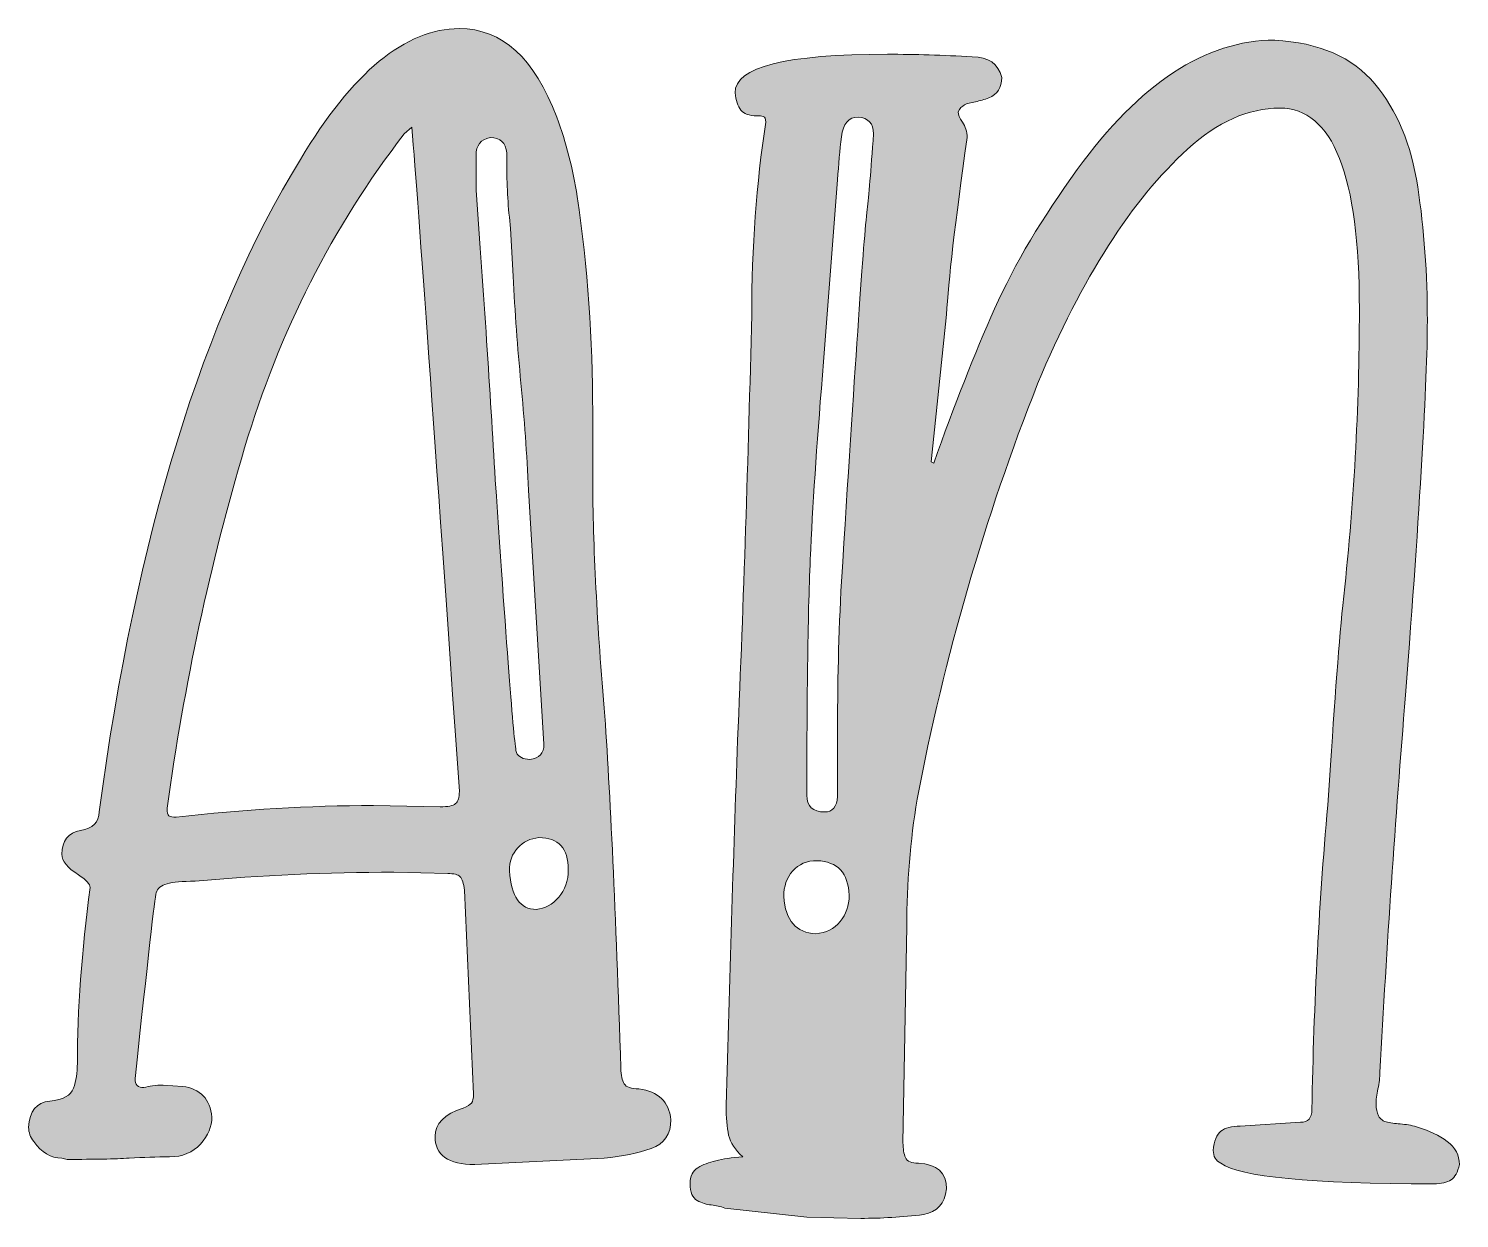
# Model space of a CAD drawing. Header units: inches. Extents: x 0.15 to 5.85, y 0.49 to 5.49.
# Drawn here: x 2.313 to 3.253, y 4.653 to 5.434 of the extents above; entities that cross this region are included whole.
import ezdxf

# ---------------------------------------------------------------- set-up
doc = ezdxf.new("R2010")
doc.units = ezdxf.units.IN
doc.header["$MEASUREMENT"] = 0
doc.layers.add('Layer 1', color=7, linetype='Continuous')

# ---------------------------------------------------------------- blocks, each defined once
blk = doc.blocks.new('block 3')
at = {"layer": 'Layer 1', "true_color": 0x231f20}
h = blk.add_hatch(color=250, dxfattribs=at)
h.dxf.hatch_style = 2
edge = h.paths.add_edge_path()
edge.add_spline(control_points=[(2.58037, 4.70676), (2.58037, 4.71517), (2.58653, 4.72134), (2.59891, 4.72528), (2.60171, 4.72639), (2.60352, 4.72751), (2.60437, 4.72865), (2.60523, 4.72977), (2.60562, 4.73173), (2.60562, 4.73454), (2.60562, 4.73454), (2.59973, 4.86845), (2.59973, 4.86845), (2.59917, 4.87293), (2.59818, 4.87587), (2.5968, 4.87729), (2.59539, 4.87867), (2.59272, 4.8794), (2.5888, 4.8794), (2.5888, 4.8794), (2.55341, 4.88024), (2.55341, 4.88024), (2.50963, 4.88024), (2.4661, 4.87826), (2.42288, 4.87434), (2.41448, 4.87434), (2.40829, 4.87377), (2.40438, 4.87265), (2.40043, 4.87153), (2.39806, 4.86955), (2.3972, 4.86675), (2.39638, 4.86394), (2.39174, 4.82325), (2.38331, 4.74465), (2.38331, 4.74072), (2.38528, 4.73876), (2.3892, 4.73876), (2.39259, 4.73988), (2.39677, 4.74044), (2.40184, 4.74044), (2.40184, 4.74044), (2.41448, 4.7396), (2.41448, 4.7396), (2.42627, 4.73792), (2.43272, 4.73117), (2.43384, 4.71938), (2.43384, 4.71321), (2.43131, 4.70732), (2.42627, 4.7017), (2.4212, 4.69609), (2.41448, 4.69328), (2.40606, 4.69328), (2.39763, 4.69328), (2.38877, 4.693), (2.37952, 4.69244), (2.37027, 4.69188), (2.35664, 4.6916), (2.33867, 4.6916), (2.33867, 4.6916), (2.33531, 4.69244), (2.33531, 4.69244), (2.328, 4.69244), (2.32184, 4.69609), (2.31677, 4.70338), (2.31454, 4.7062), (2.31342, 4.70928), (2.31342, 4.71265), (2.31398, 4.7233), (2.31858, 4.72908), (2.32731, 4.72992), (2.336, 4.73076), (2.3412, 4.73356), (2.34288, 4.73833), (2.34456, 4.7431), (2.34542, 4.74857), (2.34542, 4.75476), (2.34542, 4.78955), (2.34821, 4.82802), (2.35384, 4.87013), (2.35384, 4.87237), (2.35131, 4.87518), (2.34627, 4.87854), (2.33896, 4.88303), (2.33531, 4.88753), (2.33531, 4.89202), (2.33531, 4.90099), (2.33939, 4.90619), (2.34752, 4.90759), (2.35565, 4.90899), (2.35974, 4.91307), (2.35974, 4.91981), (2.38387, 5.10115), (2.42795, 5.24403), (2.49195, 5.34846), (2.52619, 5.40572), (2.56102, 5.43435), (2.59637, 5.43435), (2.62442, 5.43435), (2.64576, 5.41499), (2.66037, 5.37624), (2.66653, 5.3594), (2.67104, 5.34199), (2.67384, 5.32403), (2.68059, 5.27743), (2.68394, 5.23027), (2.68394, 5.18255), (2.68394, 5.18255), (2.68394, 5.14298), (2.68394, 5.14298), (2.68394, 5.09918), (2.68648, 5.04752), (2.69152, 4.98802), (2.69547, 4.93299), (2.69912, 4.85413), (2.70248, 4.75138), (2.70248, 4.74689), (2.70317, 4.74351), (2.70459, 4.74128), (2.70597, 4.73904), (2.70923, 4.73792), (2.71426, 4.73792), (2.72717, 4.73622), (2.73418, 4.72949), (2.73533, 4.7177), (2.73533, 4.70816), (2.73096, 4.70185), (2.72226, 4.69876), (2.71357, 4.69568), (2.70333, 4.69357), (2.69152, 4.69244), (2.69152, 4.69244), (2.60648, 4.68822), (2.60648, 4.68822), (2.58907, 4.68822), (2.58037, 4.69441), (2.58037, 4.70676)], knot_values=[0, 0, 0, 0, 1, 1, 1, 2, 2, 2, 3, 3, 3, 4, 4, 4, 5, 5, 5, 6, 6, 6, 7, 7, 7, 8, 8, 8, 9, 9, 9, 10, 10, 10, 11, 11, 11, 12, 12, 12, 13, 13, 13, 14, 14, 14, 15, 15, 15, 16, 16, 16, 17, 17, 17, 18, 18, 18, 19, 19, 19, 20, 20, 20, 21, 21, 21, 22, 22, 22, 23, 23, 23, 24, 24, 24, 25, 25, 25, 26, 26, 26, 27, 27, 27, 28, 28, 28, 29, 29, 29, 30, 30, 30, 31, 31, 31, 32, 32, 32, 33, 33, 33, 34, 34, 34, 35, 35, 35, 36, 36, 36, 37, 37, 37, 38, 38, 38, 39, 39, 39, 40, 40, 40, 41, 41, 41, 42, 42, 42, 43, 43, 43, 44, 44, 44, 45, 45, 45, 45], degree=3, periodic=1)
edge = h.paths.add_edge_path()
edge.add_spline(control_points=[(2.53995, 4.92402), (2.53995, 4.92402), (2.58373, 4.92318), (2.58373, 4.92318), (2.5888, 4.92318), (2.59216, 4.92387), (2.59384, 4.92529), (2.59552, 4.92669), (2.59637, 4.92935), (2.59637, 4.93329), (2.58008, 5.16795), (2.56971, 5.31336), (2.5652, 5.36951), (2.5652, 5.36951), (2.56016, 5.3653), (2.56016, 5.3653), (2.51298, 5.3041), (2.47805, 5.23532), (2.45531, 5.15898), (2.43259, 5.08262), (2.4156, 5.00374), (2.40438, 4.92234), (2.40438, 4.91953), (2.40477, 4.91783), (2.40563, 4.91729), (2.40648, 4.91671), (2.408, 4.91645), (2.41027, 4.91645), (2.45461, 4.9215), (2.49784, 4.92402), (2.53995, 4.92402)], knot_values=[0, 0, 0, 0, 1, 1, 1, 2, 2, 2, 3, 3, 3, 4, 4, 4, 5, 5, 5, 6, 6, 6, 7, 7, 7, 8, 8, 8, 9, 9, 9, 10, 10, 10, 10], degree=3, periodic=1)
edge = h.paths.add_edge_path()
edge.add_spline(control_points=[(2.65194, 4.96445), (2.65194, 4.96445), (2.64184, 5.13119), (2.64184, 5.13119), (2.64072, 5.15477), (2.63904, 5.17821), (2.6368, 5.2015), (2.63453, 5.22479), (2.63285, 5.24825), (2.63173, 5.27182), (2.63173, 5.27182), (2.63005, 5.30298), (2.63005, 5.30298), (2.62837, 5.31646), (2.62752, 5.32992), (2.62752, 5.3434), (2.62752, 5.3434), (2.62752, 5.35267), (2.62752, 5.35267), (2.62696, 5.3594), (2.6233, 5.36278), (2.61659, 5.36278), (2.6104, 5.36164), (2.6073, 5.35772), (2.6073, 5.35098), (2.6073, 5.35098), (2.6073, 5.32824), (2.6073, 5.32824), (2.61237, 5.25973), (2.61659, 5.19631), (2.61995, 5.13793), (2.62781, 5.02171), (2.63242, 4.96204), (2.63384, 4.95897), (2.63525, 4.95587), (2.63818, 4.95434), (2.64269, 4.95434), (2.64885, 4.95488), (2.65194, 4.95826), (2.65194, 4.96445)], knot_values=[0, 0, 0, 0, 1, 1, 1, 2, 2, 2, 3, 3, 3, 4, 4, 4, 5, 5, 5, 6, 6, 6, 7, 7, 7, 8, 8, 8, 9, 9, 9, 10, 10, 10, 11, 11, 11, 12, 12, 12, 13, 13, 13, 13], degree=3, periodic=1)
edge = h.paths.add_edge_path()
edge.add_spline(control_points=[(2.66162, 4.86381), (2.66584, 4.86858), (2.66794, 4.87461), (2.66794, 4.88191), (2.66794, 4.89594), (2.66149, 4.90297), (2.64859, 4.90297), (2.64296, 4.90241), (2.63835, 4.90015), (2.63469, 4.89624), (2.63104, 4.8923), (2.62923, 4.88725), (2.62923, 4.88108), (2.63035, 4.86424), (2.63624, 4.85581), (2.64691, 4.85581), (2.6525, 4.85637), (2.65741, 4.85903), (2.66162, 4.86381)], knot_values=[0, 0, 0, 0, 1, 1, 1, 2, 2, 2, 3, 3, 3, 4, 4, 4, 5, 5, 5, 6, 6, 6, 6], degree=3, periodic=1)
h = blk.add_hatch(color=250, dxfattribs=at)
h.dxf.hatch_style = 2
edge = h.paths.add_edge_path()
edge.add_spline(control_points=[(2.82462, 4.6537), (2.82462, 4.6537), (2.77072, 4.6596), (2.77072, 4.6596), (2.76789, 4.66073), (2.76496, 4.66142), (2.76187, 4.6617), (2.75877, 4.66198), (2.75568, 4.66296), (2.75262, 4.66465), (2.74952, 4.66633), (2.74798, 4.66998), (2.74798, 4.6756), (2.74798, 4.68065), (2.74965, 4.68416), (2.75301, 4.68612), (2.7564, 4.68809), (2.76032, 4.68964), (2.76483, 4.69076), (2.76931, 4.69188), (2.7752, 4.69273), (2.78251, 4.69328), (2.77744, 4.69779), (2.77435, 4.70254), (2.77323, 4.7076), (2.77211, 4.71265), (2.77155, 4.7191), (2.77155, 4.72697), (2.77379, 4.80837), (2.77632, 4.88837), (2.77912, 4.96697), (2.78307, 5.05847), (2.78613, 5.15167), (2.7884, 5.24655), (2.7884, 5.29035), (2.79146, 5.33246), (2.79765, 5.37289), (2.79765, 5.37511), (2.79709, 5.37637), (2.79597, 5.37667), (2.79486, 5.37695), (2.79344, 5.37708), (2.79176, 5.37708), (2.78672, 5.37708), (2.7832, 5.37835), (2.78123, 5.38089), (2.77925, 5.3834), (2.778, 5.38719), (2.77744, 5.39224), (2.77744, 5.40908), (2.81086, 5.41751), (2.87765, 5.41751), (2.89563, 5.41751), (2.91416, 5.41695), (2.93326, 5.41583), (2.94389, 5.41583), (2.95038, 5.41132), (2.95261, 5.40235), (2.95261, 5.39562), (2.94978, 5.39111), (2.94419, 5.38888), (2.94139, 5.38775), (2.93843, 5.38691), (2.93536, 5.38635), (2.93227, 5.38579), (2.92987, 5.38508), (2.92819, 5.38424), (2.92651, 5.3834), (2.92509, 5.38186), (2.92397, 5.37962), (2.92397, 5.37792), (2.92496, 5.37568), (2.92694, 5.37289), (2.92888, 5.37005), (2.92987, 5.3667), (2.92987, 5.36278), (2.922, 5.30663), (2.91752, 5.26788), (2.9164, 5.24655), (2.9164, 5.24655), (2.90629, 5.14971), (2.90629, 5.14971), (2.90629, 5.14971), (2.90797, 5.14887), (2.90797, 5.14887), (2.92147, 5.18704), (2.93477, 5.22087), (2.94797, 5.25035), (2.96117, 5.27982), (2.97928, 5.31027), (3.00229, 5.34173), (3.04328, 5.39842), (3.0865, 5.42678), (3.132, 5.42678), (3.16117, 5.42508), (3.18306, 5.41553), (3.19768, 5.39814), (3.21226, 5.38074), (3.22168, 5.35814), (3.22589, 5.33035), (3.23011, 5.30257), (3.23221, 5.27322), (3.23221, 5.24235), (3.23221, 5.20304), (3.22741, 5.12109), (3.21789, 4.99645), (3.21114, 4.91447), (3.20551, 4.83194), (3.20104, 4.74886), (3.20104, 4.74549), (3.20061, 4.74183), (3.19979, 4.73792), (3.19893, 4.73398), (3.1985, 4.73061), (3.1985, 4.72781), (3.1985, 4.725), (3.19906, 4.72246), (3.20021, 4.72022), (3.2013, 4.71798), (3.20328, 4.71658), (3.20611, 4.71602), (3.20891, 4.71546), (3.21213, 4.71504), (3.21579, 4.71476), (3.21941, 4.71448), (3.22293, 4.71379), (3.22632, 4.71265), (3.2336, 4.71041), (3.23992, 4.70732), (3.24525, 4.70338), (3.25058, 4.69947), (3.25325, 4.69441), (3.25325, 4.68822), (3.25213, 4.68317), (3.25032, 4.67981), (3.24779, 4.67812), (3.24525, 4.67644), (3.24146, 4.6756), (3.2364, 4.6756), (3.15557, 4.6756), (3.10896, 4.68009), (3.09661, 4.68906), (3.09325, 4.69076), (3.09157, 4.69357), (3.09157, 4.69749), (3.0921, 4.70368), (3.09381, 4.70789), (3.09661, 4.71012), (3.09941, 4.71237), (3.10362, 4.71349), (3.10925, 4.71349), (3.10925, 4.71349), (3.14882, 4.71602), (3.14882, 4.71602), (3.15389, 4.71602), (3.1564, 4.71882), (3.1564, 4.72444), (3.15752, 4.79349), (3.16117, 4.86226), (3.16736, 4.93075), (3.17072, 4.9852), (3.17381, 5.02677), (3.17661, 5.05539), (3.18392, 5.12051), (3.18757, 5.18537), (3.18757, 5.24992), (3.18757, 5.33805), (3.17016, 5.38214), (3.13536, 5.38214), (3.11459, 5.38214), (3.09437, 5.37315), (3.07472, 5.35519), (3.03821, 5.32205), (3.00539, 5.2707), (2.97619, 5.20109), (2.94139, 5.11294), (2.91499, 5.02198), (2.89704, 4.92823), (2.89253, 4.90071), (2.89029, 4.87293), (2.89029, 4.84486), (2.89029, 4.84486), (2.88776, 4.70254), (2.88776, 4.70254), (2.88776, 4.69863), (2.88832, 4.69538), (2.88944, 4.69286), (2.89056, 4.69033), (2.89339, 4.68906), (2.89787, 4.68906), (2.91021, 4.68852), (2.9164, 4.68289), (2.9164, 4.67222), (2.91528, 4.66269), (2.91021, 4.65706), (2.90126, 4.65538), (2.8872, 4.6537), (2.87344, 4.65287), (2.85997, 4.65287), (2.85997, 4.65287), (2.82462, 4.6537), (2.82462, 4.6537)], knot_values=[0, 0, 0, 0, 1, 1, 1, 2, 2, 2, 3, 3, 3, 4, 4, 4, 5, 5, 5, 6, 6, 6, 7, 7, 7, 8, 8, 8, 9, 9, 9, 10, 10, 10, 11, 11, 11, 12, 12, 12, 13, 13, 13, 14, 14, 14, 15, 15, 15, 16, 16, 16, 17, 17, 17, 18, 18, 18, 19, 19, 19, 20, 20, 20, 21, 21, 21, 22, 22, 22, 23, 23, 23, 24, 24, 24, 25, 25, 25, 26, 26, 26, 27, 27, 27, 28, 28, 28, 29, 29, 29, 30, 30, 30, 31, 31, 31, 32, 32, 32, 33, 33, 33, 34, 34, 34, 35, 35, 35, 36, 36, 36, 37, 37, 37, 38, 38, 38, 39, 39, 39, 40, 40, 40, 41, 41, 41, 42, 42, 42, 43, 43, 43, 44, 44, 44, 45, 45, 45, 46, 46, 46, 47, 47, 47, 48, 48, 48, 49, 49, 49, 50, 50, 50, 51, 51, 51, 52, 52, 52, 53, 53, 53, 54, 54, 54, 55, 55, 55, 56, 56, 56, 57, 57, 57, 58, 58, 58, 59, 59, 59, 60, 60, 60, 61, 61, 61, 62, 62, 62, 63, 63, 63, 64, 64, 64, 65, 65, 65, 66, 66, 66, 67, 67, 67, 67], degree=3, periodic=1)
edge = h.paths.add_edge_path()
edge.add_spline(control_points=[(2.84651, 4.84781), (2.85043, 4.85257), (2.8524, 4.85834), (2.8524, 4.86508), (2.85184, 4.87966), (2.84483, 4.88725), (2.83133, 4.88781), (2.82462, 4.88781), (2.81928, 4.88557), (2.81533, 4.88108), (2.81142, 4.87658), (2.80944, 4.87097), (2.80944, 4.86424), (2.81056, 4.8485), (2.81757, 4.84037), (2.83051, 4.83981), (2.83723, 4.84037), (2.84256, 4.84303), (2.84651, 4.84781)], knot_values=[0, 0, 0, 0, 1, 1, 1, 2, 2, 2, 3, 3, 3, 4, 4, 4, 5, 5, 5, 6, 6, 6, 6], degree=3, periodic=1)
edge = h.paths.add_edge_path()
edge.add_spline(control_points=[(2.84483, 4.92991), (2.84483, 4.92991), (2.84483, 4.98129), (2.84483, 4.98129), (2.84483, 5.01553), (2.84595, 5.04978), (2.84819, 5.08403), (2.85662, 5.21876), (2.86195, 5.29595), (2.86419, 5.31562), (2.86531, 5.32403), (2.86672, 5.34059), (2.8684, 5.3653), (2.8684, 5.37203), (2.86504, 5.37568), (2.85829, 5.37624), (2.85211, 5.37624), (2.84845, 5.3719), (2.84733, 5.36319), (2.84621, 5.35448), (2.84539, 5.34508), (2.84483, 5.33498), (2.84483, 5.33498), (2.83555, 5.21541), (2.83555, 5.21541), (2.83163, 5.16825), (2.82883, 5.12726), (2.82715, 5.09245), (2.82544, 5.05763), (2.82462, 5.00374), (2.82462, 4.93075), (2.82462, 4.92346), (2.82853, 4.91981), (2.8364, 4.91981), (2.84144, 4.91981), (2.84427, 4.92318), (2.84483, 4.92991)], knot_values=[0, 0, 0, 0, 1, 1, 1, 2, 2, 2, 3, 3, 3, 4, 4, 4, 5, 5, 5, 6, 6, 6, 7, 7, 7, 8, 8, 8, 9, 9, 9, 10, 10, 10, 11, 11, 11, 12, 12, 12, 12], degree=3, periodic=1)
at = {"layer": 'Layer 1', "lineweight": 0}
for points, knots in [([(2.58037, 4.70676), (2.58037, 4.71517), (2.58653, 4.72134), (2.59891, 4.72528), (2.60171, 4.72639), (2.60352, 4.72751), (2.60437, 4.72865), (2.60523, 4.72977), (2.60562, 4.73173), (2.60562, 4.73454), (2.60562, 4.73454), (2.59973, 4.86845), (2.59973, 4.86845), (2.59917, 4.87293), (2.59818, 4.87587), (2.5968, 4.87729), (2.59539, 4.87867), (2.59272, 4.8794), (2.5888, 4.8794), (2.5888, 4.8794), (2.55341, 4.88024), (2.55341, 4.88024), (2.50963, 4.88024), (2.4661, 4.87826), (2.42288, 4.87434), (2.41448, 4.87434), (2.40829, 4.87377), (2.40438, 4.87265), (2.40043, 4.87153), (2.39806, 4.86955), (2.3972, 4.86675), (2.39638, 4.86394), (2.39174, 4.82325), (2.38331, 4.74465), (2.38331, 4.74072), (2.38528, 4.73876), (2.3892, 4.73876), (2.39259, 4.73988), (2.39677, 4.74044), (2.40184, 4.74044), (2.40184, 4.74044), (2.41448, 4.7396), (2.41448, 4.7396), (2.42627, 4.73792), (2.43272, 4.73117), (2.43384, 4.71938), (2.43384, 4.71321), (2.43131, 4.70732), (2.42627, 4.7017), (2.4212, 4.69609), (2.41448, 4.69328), (2.40606, 4.69328), (2.39763, 4.69328), (2.38877, 4.693), (2.37952, 4.69244), (2.37027, 4.69188), (2.35664, 4.6916), (2.33867, 4.6916), (2.33867, 4.6916), (2.33531, 4.69244), (2.33531, 4.69244), (2.328, 4.69244), (2.32184, 4.69609), (2.31677, 4.70338), (2.31454, 4.7062), (2.31342, 4.70928), (2.31342, 4.71265), (2.31398, 4.7233), (2.31858, 4.72908), (2.32731, 4.72992), (2.336, 4.73076), (2.3412, 4.73356), (2.34288, 4.73833), (2.34456, 4.7431), (2.34542, 4.74857), (2.34542, 4.75476), (2.34542, 4.78955), (2.34821, 4.82802), (2.35384, 4.87013), (2.35384, 4.87237), (2.35131, 4.87518), (2.34627, 4.87854), (2.33896, 4.88303), (2.33531, 4.88753), (2.33531, 4.89202), (2.33531, 4.90099), (2.33939, 4.90619), (2.34752, 4.90759), (2.35565, 4.90899), (2.35974, 4.91307), (2.35974, 4.91981), (2.38387, 5.10115), (2.42795, 5.24403), (2.49195, 5.34846), (2.52619, 5.40572), (2.56102, 5.43435), (2.59637, 5.43435), (2.62442, 5.43435), (2.64576, 5.41499), (2.66037, 5.37624), (2.66653, 5.3594), (2.67104, 5.34199), (2.67384, 5.32403), (2.68059, 5.27743), (2.68394, 5.23027), (2.68394, 5.18255), (2.68394, 5.18255), (2.68394, 5.14298), (2.68394, 5.14298), (2.68394, 5.09918), (2.68648, 5.04752), (2.69152, 4.98802), (2.69547, 4.93299), (2.69912, 4.85413), (2.70248, 4.75138), (2.70248, 4.74689), (2.70317, 4.74351), (2.70459, 4.74128), (2.70597, 4.73904), (2.70923, 4.73792), (2.71426, 4.73792), (2.72717, 4.73622), (2.73418, 4.72949), (2.73533, 4.7177), (2.73533, 4.70816), (2.73096, 4.70185), (2.72226, 4.69876), (2.71357, 4.69568), (2.70333, 4.69357), (2.69152, 4.69244), (2.69152, 4.69244), (2.60648, 4.68822), (2.60648, 4.68822), (2.58907, 4.68822), (2.58037, 4.69441), (2.58037, 4.70676)], [0, 0, 0, 0, 1, 1, 1, 2, 2, 2, 3, 3, 3, 4, 4, 4, 5, 5, 5, 6, 6, 6, 7, 7, 7, 8, 8, 8, 9, 9, 9, 10, 10, 10, 11, 11, 11, 12, 12, 12, 13, 13, 13, 14, 14, 14, 15, 15, 15, 16, 16, 16, 17, 17, 17, 18, 18, 18, 19, 19, 19, 20, 20, 20, 21, 21, 21, 22, 22, 22, 23, 23, 23, 24, 24, 24, 25, 25, 25, 26, 26, 26, 27, 27, 27, 28, 28, 28, 29, 29, 29, 30, 30, 30, 31, 31, 31, 32, 32, 32, 33, 33, 33, 34, 34, 34, 35, 35, 35, 36, 36, 36, 37, 37, 37, 38, 38, 38, 39, 39, 39, 40, 40, 40, 41, 41, 41, 42, 42, 42, 43, 43, 43, 44, 44, 44, 45, 45, 45, 45]), ([(2.82462, 4.6537), (2.82462, 4.6537), (2.77072, 4.6596), (2.77072, 4.6596), (2.76789, 4.66073), (2.76496, 4.66142), (2.76187, 4.6617), (2.75877, 4.66198), (2.75568, 4.66296), (2.75262, 4.66465), (2.74952, 4.66633), (2.74798, 4.66998), (2.74798, 4.6756), (2.74798, 4.68065), (2.74965, 4.68416), (2.75301, 4.68612), (2.7564, 4.68809), (2.76032, 4.68964), (2.76483, 4.69076), (2.76931, 4.69188), (2.7752, 4.69273), (2.78251, 4.69328), (2.77744, 4.69779), (2.77435, 4.70254), (2.77323, 4.7076), (2.77211, 4.71265), (2.77155, 4.7191), (2.77155, 4.72697), (2.77379, 4.80837), (2.77632, 4.88837), (2.77912, 4.96697), (2.78307, 5.05847), (2.78613, 5.15167), (2.7884, 5.24655), (2.7884, 5.29035), (2.79146, 5.33246), (2.79765, 5.37289), (2.79765, 5.37511), (2.79709, 5.37637), (2.79597, 5.37667), (2.79486, 5.37695), (2.79344, 5.37708), (2.79176, 5.37708), (2.78672, 5.37708), (2.7832, 5.37835), (2.78123, 5.38089), (2.77925, 5.3834), (2.778, 5.38719), (2.77744, 5.39224), (2.77744, 5.40908), (2.81086, 5.41751), (2.87765, 5.41751), (2.89563, 5.41751), (2.91416, 5.41695), (2.93326, 5.41583), (2.94389, 5.41583), (2.95038, 5.41132), (2.95261, 5.40235), (2.95261, 5.39562), (2.94978, 5.39111), (2.94419, 5.38888), (2.94139, 5.38775), (2.93843, 5.38691), (2.93536, 5.38635), (2.93227, 5.38579), (2.92987, 5.38508), (2.92819, 5.38424), (2.92651, 5.3834), (2.92509, 5.38186), (2.92397, 5.37962), (2.92397, 5.37792), (2.92496, 5.37568), (2.92694, 5.37289), (2.92888, 5.37005), (2.92987, 5.3667), (2.92987, 5.36278), (2.922, 5.30663), (2.91752, 5.26788), (2.9164, 5.24655), (2.9164, 5.24655), (2.90629, 5.14971), (2.90629, 5.14971), (2.90629, 5.14971), (2.90797, 5.14887), (2.90797, 5.14887), (2.92147, 5.18704), (2.93477, 5.22087), (2.94797, 5.25035), (2.96117, 5.27982), (2.97928, 5.31027), (3.00229, 5.34173), (3.04328, 5.39842), (3.0865, 5.42678), (3.132, 5.42678), (3.16117, 5.42508), (3.18306, 5.41553), (3.19768, 5.39814), (3.21226, 5.38074), (3.22168, 5.35814), (3.22589, 5.33035), (3.23011, 5.30257), (3.23221, 5.27322), (3.23221, 5.24235), (3.23221, 5.20304), (3.22741, 5.12109), (3.21789, 4.99645), (3.21114, 4.91447), (3.20551, 4.83194), (3.20104, 4.74886), (3.20104, 4.74549), (3.20061, 4.74183), (3.19979, 4.73792), (3.19893, 4.73398), (3.1985, 4.73061), (3.1985, 4.72781), (3.1985, 4.725), (3.19906, 4.72246), (3.20021, 4.72022), (3.2013, 4.71798), (3.20328, 4.71658), (3.20611, 4.71602), (3.20891, 4.71546), (3.21213, 4.71504), (3.21579, 4.71476), (3.21941, 4.71448), (3.22293, 4.71379), (3.22632, 4.71265), (3.2336, 4.71041), (3.23992, 4.70732), (3.24525, 4.70338), (3.25058, 4.69947), (3.25325, 4.69441), (3.25325, 4.68822), (3.25213, 4.68317), (3.25032, 4.67981), (3.24779, 4.67812), (3.24525, 4.67644), (3.24146, 4.6756), (3.2364, 4.6756), (3.15557, 4.6756), (3.10896, 4.68009), (3.09661, 4.68906), (3.09325, 4.69076), (3.09157, 4.69357), (3.09157, 4.69749), (3.0921, 4.70368), (3.09381, 4.70789), (3.09661, 4.71012), (3.09941, 4.71237), (3.10362, 4.71349), (3.10925, 4.71349), (3.10925, 4.71349), (3.14882, 4.71602), (3.14882, 4.71602), (3.15389, 4.71602), (3.1564, 4.71882), (3.1564, 4.72444), (3.15752, 4.79349), (3.16117, 4.86226), (3.16736, 4.93075), (3.17072, 4.9852), (3.17381, 5.02677), (3.17661, 5.05539), (3.18392, 5.12051), (3.18757, 5.18537), (3.18757, 5.24992), (3.18757, 5.33805), (3.17016, 5.38214), (3.13536, 5.38214), (3.11459, 5.38214), (3.09437, 5.37315), (3.07472, 5.35519), (3.03821, 5.32205), (3.00539, 5.2707), (2.97619, 5.20109), (2.94139, 5.11294), (2.91499, 5.02198), (2.89704, 4.92823), (2.89253, 4.90071), (2.89029, 4.87293), (2.89029, 4.84486), (2.89029, 4.84486), (2.88776, 4.70254), (2.88776, 4.70254), (2.88776, 4.69863), (2.88832, 4.69538), (2.88944, 4.69286), (2.89056, 4.69033), (2.89339, 4.68906), (2.89787, 4.68906), (2.91021, 4.68852), (2.9164, 4.68289), (2.9164, 4.67222), (2.91528, 4.66269), (2.91021, 4.65706), (2.90126, 4.65538), (2.8872, 4.6537), (2.87344, 4.65287), (2.85997, 4.65287), (2.85997, 4.65287), (2.82462, 4.6537), (2.82462, 4.6537)], [0, 0, 0, 0, 1, 1, 1, 2, 2, 2, 3, 3, 3, 4, 4, 4, 5, 5, 5, 6, 6, 6, 7, 7, 7, 8, 8, 8, 9, 9, 9, 10, 10, 10, 11, 11, 11, 12, 12, 12, 13, 13, 13, 14, 14, 14, 15, 15, 15, 16, 16, 16, 17, 17, 17, 18, 18, 18, 19, 19, 19, 20, 20, 20, 21, 21, 21, 22, 22, 22, 23, 23, 23, 24, 24, 24, 25, 25, 25, 26, 26, 26, 27, 27, 27, 28, 28, 28, 29, 29, 29, 30, 30, 30, 31, 31, 31, 32, 32, 32, 33, 33, 33, 34, 34, 34, 35, 35, 35, 36, 36, 36, 37, 37, 37, 38, 38, 38, 39, 39, 39, 40, 40, 40, 41, 41, 41, 42, 42, 42, 43, 43, 43, 44, 44, 44, 45, 45, 45, 46, 46, 46, 47, 47, 47, 48, 48, 48, 49, 49, 49, 50, 50, 50, 51, 51, 51, 52, 52, 52, 53, 53, 53, 54, 54, 54, 55, 55, 55, 56, 56, 56, 57, 57, 57, 58, 58, 58, 59, 59, 59, 60, 60, 60, 61, 61, 61, 62, 62, 62, 63, 63, 63, 64, 64, 64, 65, 65, 65, 66, 66, 66, 67, 67, 67, 67]), ([(2.84483, 4.92991), (2.84483, 4.92991), (2.84483, 4.98129), (2.84483, 4.98129), (2.84483, 5.01553), (2.84595, 5.04978), (2.84819, 5.08403), (2.85662, 5.21876), (2.86195, 5.29595), (2.86419, 5.31562), (2.86531, 5.32403), (2.86672, 5.34059), (2.8684, 5.3653), (2.8684, 5.37203), (2.86504, 5.37568), (2.85829, 5.37624), (2.85211, 5.37624), (2.84845, 5.3719), (2.84733, 5.36319), (2.84621, 5.35448), (2.84539, 5.34508), (2.84483, 5.33498), (2.84483, 5.33498), (2.83555, 5.21541), (2.83555, 5.21541), (2.83163, 5.16825), (2.82883, 5.12726), (2.82715, 5.09245), (2.82544, 5.05763), (2.82462, 5.00374), (2.82462, 4.93075), (2.82462, 4.92346), (2.82853, 4.91981), (2.8364, 4.91981), (2.84144, 4.91981), (2.84427, 4.92318), (2.84483, 4.92991)], [0, 0, 0, 0, 1, 1, 1, 2, 2, 2, 3, 3, 3, 4, 4, 4, 5, 5, 5, 6, 6, 6, 7, 7, 7, 8, 8, 8, 9, 9, 9, 10, 10, 10, 11, 11, 11, 12, 12, 12, 12]), ([(2.53995, 4.92402), (2.53995, 4.92402), (2.58373, 4.92318), (2.58373, 4.92318), (2.5888, 4.92318), (2.59216, 4.92387), (2.59384, 4.92529), (2.59552, 4.92669), (2.59637, 4.92935), (2.59637, 4.93329), (2.58008, 5.16795), (2.56971, 5.31336), (2.5652, 5.36951), (2.5652, 5.36951), (2.56016, 5.3653), (2.56016, 5.3653), (2.51298, 5.3041), (2.47805, 5.23532), (2.45531, 5.15898), (2.43259, 5.08262), (2.4156, 5.00374), (2.40438, 4.92234), (2.40438, 4.91953), (2.40477, 4.91783), (2.40563, 4.91729), (2.40648, 4.91671), (2.408, 4.91645), (2.41027, 4.91645), (2.45461, 4.9215), (2.49784, 4.92402), (2.53995, 4.92402)], [0, 0, 0, 0, 1, 1, 1, 2, 2, 2, 3, 3, 3, 4, 4, 4, 5, 5, 5, 6, 6, 6, 7, 7, 7, 8, 8, 8, 9, 9, 9, 10, 10, 10, 10]), ([(2.65194, 4.96445), (2.65194, 4.96445), (2.64184, 5.13119), (2.64184, 5.13119), (2.64072, 5.15477), (2.63904, 5.17821), (2.6368, 5.2015), (2.63453, 5.22479), (2.63285, 5.24825), (2.63173, 5.27182), (2.63173, 5.27182), (2.63005, 5.30298), (2.63005, 5.30298), (2.62837, 5.31646), (2.62752, 5.32992), (2.62752, 5.3434), (2.62752, 5.3434), (2.62752, 5.35267), (2.62752, 5.35267), (2.62696, 5.3594), (2.6233, 5.36278), (2.61659, 5.36278), (2.6104, 5.36164), (2.6073, 5.35772), (2.6073, 5.35098), (2.6073, 5.35098), (2.6073, 5.32824), (2.6073, 5.32824), (2.61237, 5.25973), (2.61659, 5.19631), (2.61995, 5.13793), (2.62781, 5.02171), (2.63242, 4.96204), (2.63384, 4.95897), (2.63525, 4.95587), (2.63818, 4.95434), (2.64269, 4.95434), (2.64885, 4.95488), (2.65194, 4.95826), (2.65194, 4.96445)], [0, 0, 0, 0, 1, 1, 1, 2, 2, 2, 3, 3, 3, 4, 4, 4, 5, 5, 5, 6, 6, 6, 7, 7, 7, 8, 8, 8, 9, 9, 9, 10, 10, 10, 11, 11, 11, 12, 12, 12, 13, 13, 13, 13]), ([(2.66162, 4.86381), (2.66584, 4.86858), (2.66794, 4.87461), (2.66794, 4.88191), (2.66794, 4.89594), (2.66149, 4.90297), (2.64859, 4.90297), (2.64296, 4.90241), (2.63835, 4.90015), (2.63469, 4.89624), (2.63104, 4.8923), (2.62923, 4.88725), (2.62923, 4.88108), (2.63035, 4.86424), (2.63624, 4.85581), (2.64691, 4.85581), (2.6525, 4.85637), (2.65741, 4.85903), (2.66162, 4.86381)], [0, 0, 0, 0, 1, 1, 1, 2, 2, 2, 3, 3, 3, 4, 4, 4, 5, 5, 5, 6, 6, 6, 6]), ([(2.84651, 4.84781), (2.85043, 4.85257), (2.8524, 4.85834), (2.8524, 4.86508), (2.85184, 4.87966), (2.84483, 4.88725), (2.83133, 4.88781), (2.82462, 4.88781), (2.81928, 4.88557), (2.81533, 4.88108), (2.81142, 4.87658), (2.80944, 4.87097), (2.80944, 4.86424), (2.81056, 4.8485), (2.81757, 4.84037), (2.83051, 4.83981), (2.83723, 4.84037), (2.84256, 4.84303), (2.84651, 4.84781)], [0, 0, 0, 0, 1, 1, 1, 2, 2, 2, 3, 3, 3, 4, 4, 4, 5, 5, 5, 6, 6, 6, 6])]:
    blk.add_open_spline(points, degree=3, knots=knots, dxfattribs=at)
blk = doc.blocks.new('block 2')
at = {"layer": 'Layer 1'}
blk.add_blockref('block 3', (0, 0), dxfattribs=at)

msp = doc.modelspace()

# ---------------------------------------------------------------- block references
at = {"layer": 'Layer 1'}
msp.add_blockref('block 2', (0, 0), dxfattribs=at)

doc.saveas('drawing.dxf')
